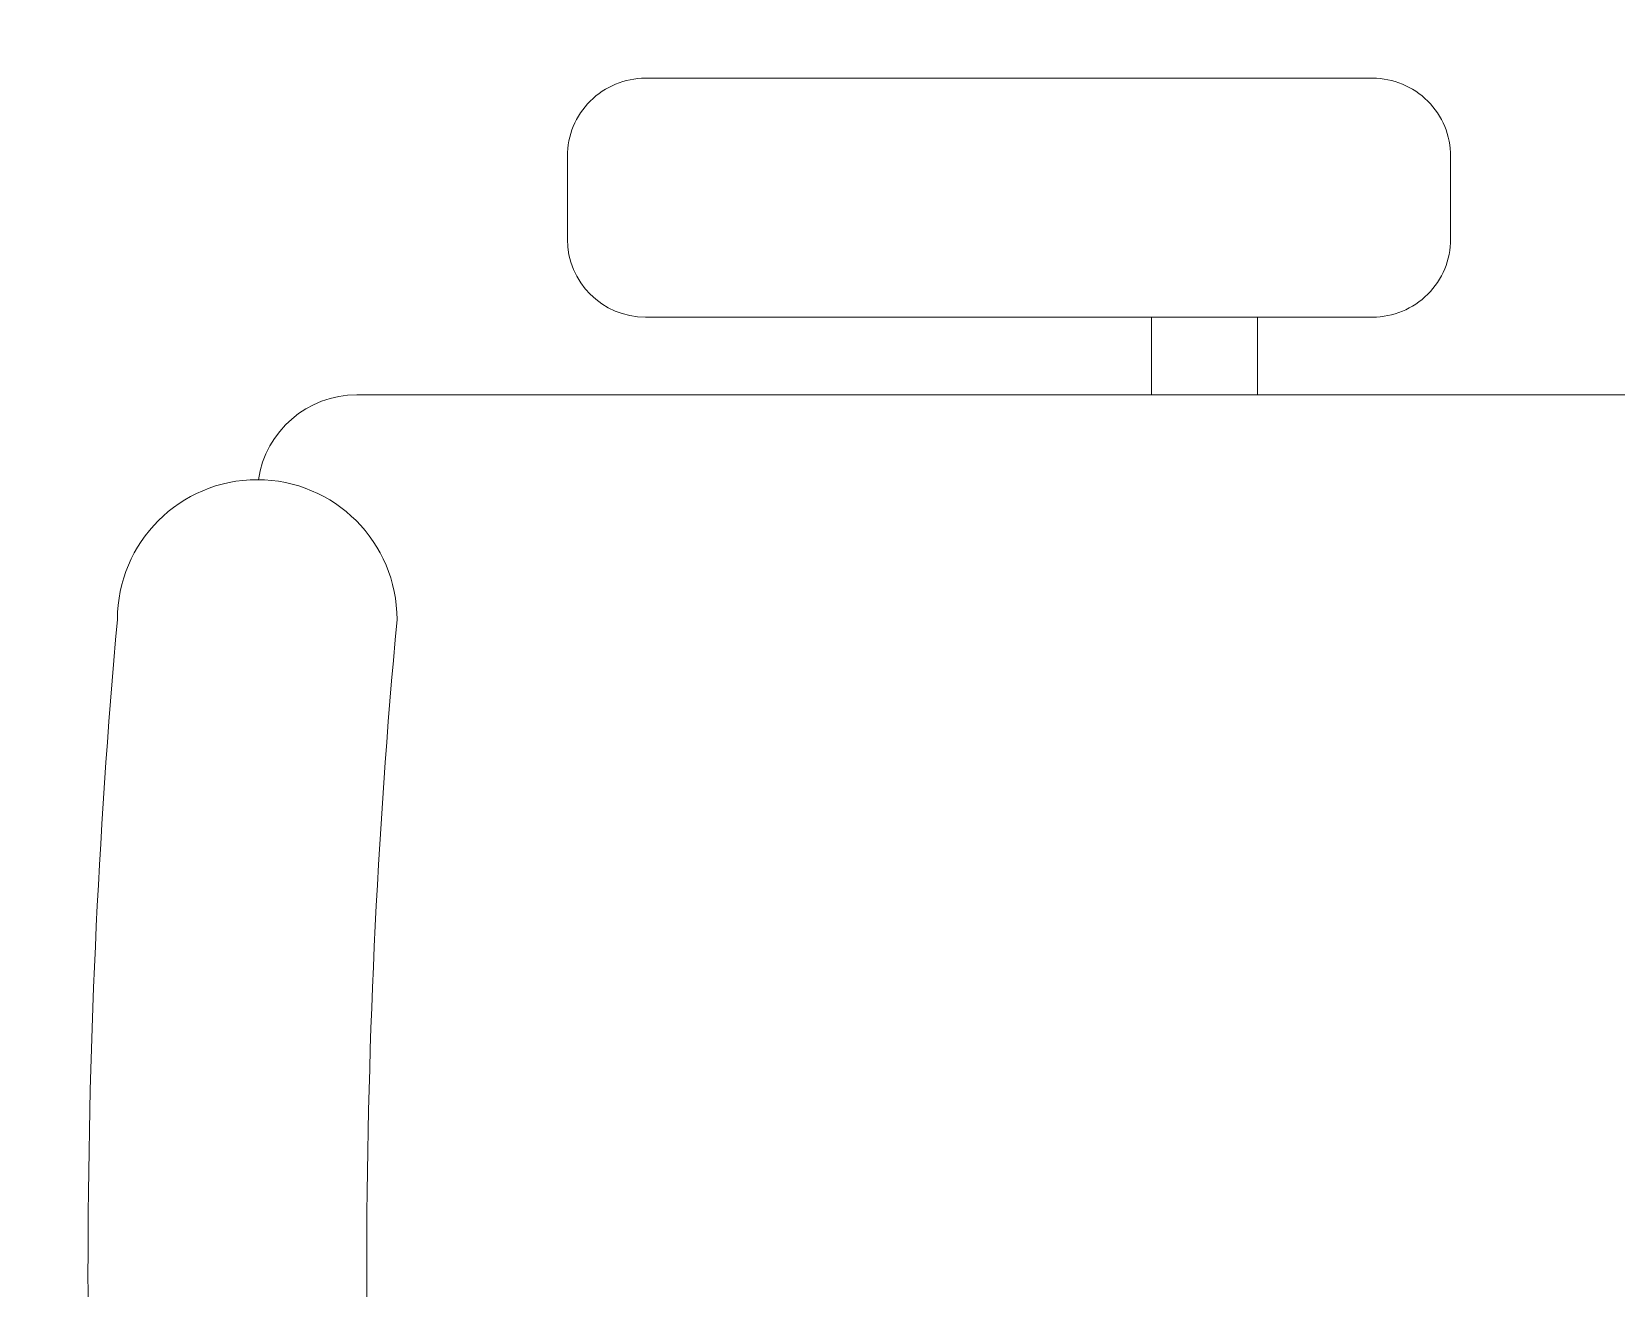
# Model space of a CAD drawing. Header units: millimetres. Extents: x 26027 to 581921, y 7230 to 233891.
# Drawn here: x 473729.3 to 474127.2, y 179739 to 180054.5 of the extents above; entities that cross this region are included whole.
import ezdxf

# ---------------------------------------------------------------- set-up
doc = ezdxf.new("R2010")
doc.units = ezdxf.units.MM
doc.header["$LTSCALE"] = 5
doc.layers.get('0').update_dxf_attribs({"color": 252})
doc.layers.add('E-ELEC-EQPM-2', color=85, linetype='Continuous', lineweight=30)
doc.layers.add('Medical Equipment and Furniture', color=252, linetype='Continuous', lineweight=0)
doc.layers.add('EXF', color=7, linetype='Continuous', lineweight=30, true_color=0x4e7e3e)

# ---------------------------------------------------------------- blocks, each defined once
blk = doc.blocks.new('GF21018-P')
at = {"color": 0}
for p, q in [((-0.2206958158158443, 0.4756307261486727), (-0.2206958158158443, 0.0674977280054634)), ((-0.2805980196294406, 0.3422072443699342), (-0.2598282612620899, 0.3422072443699342)), ((-0.3002131404457629, 0.322592123553612), (-0.3002131404457629, 0.1400010304266672)), ((-0.2402131404457641, 0.322592123553612), (-0.2402131404457641, 0.1400010304266708)), ((-0.2402131404457641, 0.2937232591883401), (-0.2206958158158443, 0.2937232591883365)), ((-0.2402131404457641, 0.2670847420663591), (-0.2206958158158443, 0.2670847420663591)), ((-0.2805980196294406, 0.1203859096103415), (-0.2598282612620899, 0.120385909610345))]:
    blk.add_line(p, q, dxfattribs=at)
for centre, radius, start, end in [((-0.2805980196294406, 0.322592123553612), 0.0196151208163253, 90, 180.0000000000001), ((-0.2598282612620899, 0.322592123553612), 0.0196151208163253, 359.9999999999999, 90), ((-0.2805980196294406, 0.1400010304266672), 0.0196151208163253, 180.0000000000001, 270.0000000000004), ((-0.2598282612620899, 0.1400010304266708), 0.0196151208163253, 270.0000000000006, 359.9999999999999), ((-0.1642902328567111, 0.0424977280054613), 0.0351139560901341, 90.00000000000004, 270), ((-4.0174444003e-06, 1.846735474002139), 1.776735474005004, 264.6945553321505, 275.3052680112835), ((-0.1956958158158457, 0.0674977280054634), 0.025, 179.9999999999999, 261.4720758531367), ((-3.2405935642e-06, 1.831363171438854), 1.831363171441721, 264.8532206013883, 275.1469821681523)]:
    blk.add_arc(centre, radius, start, end, dxfattribs=at)

msp = doc.modelspace()

# ---------------------------------------------------------------- hatches: boundary and pattern name
at = {"layer": 'E-ELEC-EQPM-2'}
h = msp.add_hatch(dxfattribs=at)
h.set_pattern_fill('CROSS', color=85, scale=10)
h.set_pattern_definition([(0, (368880, 104830), (63.5, 63.5), [31.75, -95.25]), (90, (368895.875, 104814.125), (-63.5, 63.5), [31.75, -95.25])])
edge = h.paths.add_edge_path()
edge.add_line((457685.5805821609, 145694.3195861611), (457685.5805821609, 152806.0910329409))
edge.add_line((457685.5805821609, 152806.0910329409), (462487.4387223399, 152806.0910329409))
edge.add_line((462487.4387223399, 152806.0910329409), (462487.4387223399, 145900.8633513025))
edge.add_line((462487.4387223399, 145900.8633513025), (462587.4387223399, 145901.07854283))
edge.add_line((462587.4387223399, 145901.07854283), (462587.4387223399, 152806.0910329409))
edge.add_line((462587.4387223399, 152806.0910329409), (464555.8534962947, 152806.0910329409))
edge.add_line((464555.8534962947, 152806.0910329409), (469284.3606273409, 152806.0910329409))
edge.add_line((469284.3606273409, 152806.0910329409), (471903.6841053321, 152806.0910329409))
edge.add_line((471903.6841053321, 152806.0910329409), (471903.6841053321, 142653.2076143116))
edge.add_line((471903.6841053321, 142653.2076143116), (478231.3999857062, 142645.8539563053))
edge.add_line((478231.3999857062, 142645.8539563053), (478231.3999857062, 142845.1626102547))
edge.add_line((478231.3999857062, 142845.1626102547), (472503.6841053321, 142845.1626102547))
edge.add_line((472503.6841053321, 142845.1626102547), (472503.6841053321, 157839.9508241836))
edge.add_line((472503.6841053321, 157839.9508241836), (472503.9865270359, 159009.1830498443))
edge.add_line((472503.9865270359, 159009.1830498443), (479768.5703363742, 159009.1830498443))
edge.add_line((479768.5703363742, 159009.1830498443), (479768.5703363742, 159109.1830498443))
edge.add_line((479768.5703363742, 159109.1830498443), (472503.6841053321, 159109.1830498443))
edge.add_line((472503.6841053321, 159109.1830498443), (472503.6841053321, 169315.5727623335))
edge.add_line((472503.6841053321, 169315.5727623335), (478921.1011613484, 169315.5727623335))
edge.add_line((478921.1011613484, 169315.5727623335), (484286.4138536844, 169315.5727623335))
edge.add_line((484286.4138536844, 169315.5727623335), (484286.4138536844, 166351.2083423738))
edge.add_line((484286.4138536844, 166351.2083423738), (484486.4138536844, 166351.2083423738))
edge.add_line((484486.4138536844, 166351.2083423738), (484486.4138536844, 169515.5727623335))
edge.add_line((484486.4138536844, 169515.5727623335), (479083.8395653449, 169515.5727623335))
edge.add_line((479083.8395653449, 169515.5727623335), (479083.8395653449, 190946.9336725573))
edge.add_line((479083.8395653449, 190946.9336725573), (479083.8395653449, 191341.6376440681))
edge.add_line((479083.8395653449, 191341.6376440681), (478883.8395653449, 191341.637644068))
edge.add_line((478883.8395653449, 191341.6376440681), (478883.8395653449, 195124.287794104))
edge.add_line((478883.8395653449, 195124.287794104), (477262.3735017299, 195124.287794104))
edge.add_line((477262.3735017299, 195124.287794104), (477262.3735017299, 205421.1782584076))
edge.add_line((477262.3735017299, 205421.1782584076), (474368.0307854209, 205421.1782584076))
edge.add_line((474368.0307854209, 205421.1782584076), (469356.9205660115, 205421.1782584076))
edge.add_line((469356.9205660115, 205421.1782584076), (469256.9205660115, 205421.1782584076))
edge.add_line((469256.9205660115, 205421.1782584076), (469256.9205660115, 204391.2801091498))
edge.add_line((469256.9205660115, 204391.2801091498), (469856.9205660115, 204391.2801091498))
edge.add_line((469856.9205660115, 204391.2801091498), (469856.9205660115, 204821.1782584076))
edge.add_line((469856.9205660115, 204821.1782584076), (471179.2586448835, 204821.1782584076))
edge.add_line((471179.2586448835, 204821.1782584076), (471179.2586448835, 204391.2801091498))
edge.add_line((471179.2586448835, 204391.2801091498), (471779.2586448835, 204391.2801091498))
edge.add_line((471779.2586448835, 204391.2801091498), (471779.2586448835, 204821.1782584076))
edge.add_line((471779.2586448835, 204821.1782584076), (476662.3735017299, 204821.1782584076))
edge.add_line((476662.3735017299, 204821.1782584076), (476662.3735017299, 194457.5585202372))
edge.add_line((476662.3735017299, 194457.5585202372), (478283.8395653449, 194457.5585202372))
edge.add_line((478283.8395653449, 194457.5585202372), (478283.8395653449, 169915.5727623335))
edge.add_line((478283.8395653449, 169915.5727623335), (471903.6841053321, 169915.5727623335))
edge.add_line((471903.6841053321, 169915.5727623335), (471903.6841053321, 159211.9540530808))
edge.add_line((471903.6841053321, 159211.9540530808), (470513.7255634671, 159211.9540530808))
edge.add_line((470513.7255634671, 159211.9540530808), (470513.7255634671, 159111.9540530808))
edge.add_line((470513.7255634671, 159111.9540530808), (471903.6841053321, 159111.9540530808))
edge.add_line((471903.6841053321, 159111.9540530808), (471903.6841053321, 153006.0910329409))
edge.add_line((471903.6841053321, 153006.0910329409), (462587.4387223399, 153006.0910329407))
edge.add_line((462587.4387223399, 153006.0910329407), (462487.4387223399, 152906.0910329409))
edge.add_line((462487.4387223399, 152906.0910329409), (457585.5805821609, 152906.0910329409))
edge.add_line((457585.5805821609, 152906.0910329409), (457585.5805821609, 145694.3195861611))
at = {"layer": 'EXF'}
h = msp.add_hatch(dxfattribs=at)
h.set_pattern_fill('CROSS', color=256, scale=10)
h.set_pattern_definition([(0, (0, -2.91038304567337e-11), (63.5, 63.5), [31.75, -95.25]), (90, (15.875, -15.8750000000291), (-63.5, 63.5), [31.75, -95.25])])
edge = h.paths.add_edge_path()
edge.add_line((464555.8534962947, 152806.0910329409), (469284.3606273409, 152806.0910329409))
edge.add_line((469284.3606273409, 152806.0910329409), (471903.6841053321, 152806.0910329409))
edge.add_line((471903.6841053321, 152806.0910329409), (471903.6841053321, 142653.2076143116))
edge.add_line((471903.6841053321, 142653.2076143116), (478231.3999857062, 142645.8539563053))
edge.add_line((478231.3999857062, 142645.8539563053), (478231.3999857062, 142845.1626102547))
edge.add_line((478231.3999857062, 142845.1626102547), (472503.6841053321, 142845.1626102547))
edge.add_line((472503.6841053321, 142845.1626102547), (472503.6841053321, 157839.9508241836))
edge.add_line((472503.6841053321, 157839.9508241836), (472503.9865270359, 159009.1830498443))
edge.add_line((472503.9865270359, 159009.1830498443), (479768.5703363742, 159009.1830498443))
edge.add_line((479768.5703363742, 159009.1830498443), (479768.5703363742, 159109.1830498443))
edge.add_line((479768.5703363742, 159109.1830498443), (472503.6841053321, 159109.1830498443))
edge.add_line((472503.6841053321, 159109.1830498443), (472503.6841053321, 169315.5727623335))
edge.add_line((472503.6841053321, 169315.5727623335), (478921.1011613484, 169315.5727623335))
edge.add_line((478921.1011613484, 169315.5727623335), (484286.4138536844, 169315.5727623335))
edge.add_line((484286.4138536844, 169315.5727623335), (484286.4138536844, 166351.2083423738))
edge.add_line((484286.4138536844, 166351.2083423738), (484486.4138536844, 166351.2083423738))
edge.add_line((484486.4138536844, 166351.2083423738), (484486.4138536844, 169515.5727623335))
edge.add_line((484486.4138536844, 169515.5727623335), (479083.8395653449, 169515.5727623335))
edge.add_line((479083.8395653449, 169515.5727623335), (479083.8395653449, 190946.9336725573))
edge.add_line((479083.8395653449, 190946.9336725573), (479083.8395653449, 191341.6376440681))
edge.add_line((479083.8395653449, 191341.6376440681), (478883.8395653449, 191341.637644068))
edge.add_line((478883.8395653449, 191341.6376440681), (478883.8395653449, 195124.287794104))
edge.add_line((478883.8395653449, 195124.287794104), (477262.3735017299, 195124.287794104))
edge.add_line((477262.3735017299, 195124.287794104), (477262.3735017299, 205421.1782584076))
edge.add_line((477262.3735017299, 205421.1782584076), (474368.0307854209, 205421.1782584076))
edge.add_line((474368.0307854209, 205421.1782584076), (469356.9205660115, 205421.1782584076))
edge.add_line((469356.9205660115, 205421.1782584076), (469256.9205660115, 205421.1782584076))
edge.add_line((469256.9205660115, 205421.1782584076), (469256.9205660115, 204391.2801091498))
edge.add_line((469256.9205660115, 204391.2801091498), (469856.9205660115, 204391.2801091498))
edge.add_line((469856.9205660115, 204391.2801091498), (469856.9205660115, 204821.1782584076))
edge.add_line((469856.9205660115, 204821.1782584076), (471179.2586448835, 204821.1782584076))
edge.add_line((471179.2586448835, 204821.1782584076), (471179.2586448835, 204391.2801091498))
edge.add_line((471179.2586448835, 204391.2801091498), (471779.2586448835, 204391.2801091498))
edge.add_line((471779.2586448835, 204391.2801091498), (471779.2586448835, 204821.1782584076))
edge.add_line((471779.2586448835, 204821.1782584076), (476662.3735017299, 204821.1782584076))
edge.add_line((476662.3735017299, 204821.1782584076), (476662.3735017299, 194457.5585202372))
edge.add_line((476662.3735017299, 194457.5585202372), (478283.8395653449, 194457.5585202372))
edge.add_line((478283.8395653449, 194457.5585202372), (478283.8395653449, 169915.5727623335))
edge.add_line((478283.8395653449, 169915.5727623335), (471903.6841053321, 169915.5727623335))
edge.add_line((471903.6841053321, 169915.5727623335), (471903.6841053321, 159211.9540530808))
edge.add_line((471903.6841053321, 159211.9540530808), (470513.7255634671, 159211.9540530808))
edge.add_line((470513.7255634671, 159211.9540530808), (470513.7255634671, 159111.9540530808))
edge.add_line((470513.7255634671, 159111.9540530808), (471903.6841053321, 159111.9540530808))
edge.add_line((471903.6841053321, 159111.9540530808), (471903.6841053321, 153006.0910329409))
edge.add_line((471903.6841053321, 153006.0910329409), (462587.4387223399, 153006.0910329407))

# ---------------------------------------------------------------- block references
at = {"layer": 'Medical Equipment and Furniture', "extrusion": (-7.774263848861105e-06, -8.170112885612782e-07, 0.9999999999694468), "xscale": 1000.000000000003, "yscale": 1000.000000000003, "zscale": 1000.000000000003, "rotation": 269.9985892353254}
msp.add_blockref('GF21018-P', (473743.3914756988, 179742.6389947819, -1.464147464593591), dxfattribs=at)

doc.saveas('drawing.dxf')
